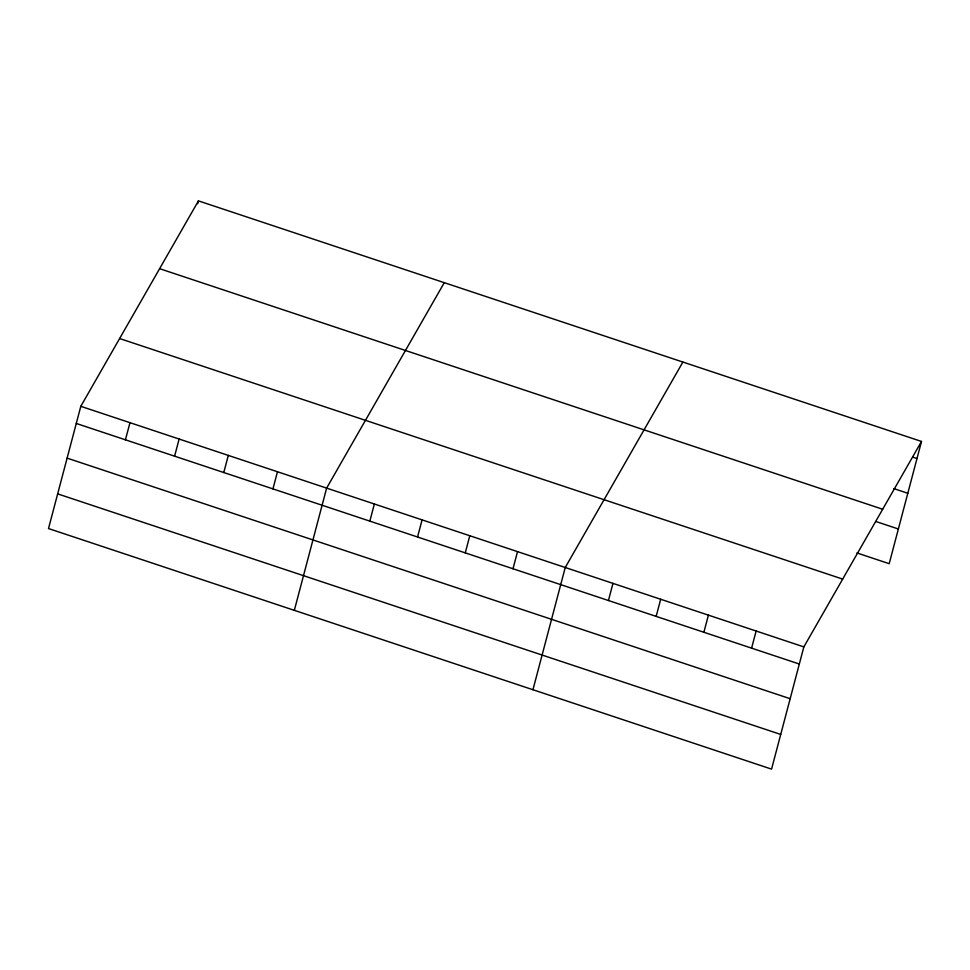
<?xml version="1.0" encoding="UTF-8"?>
<svg xmlns="http://www.w3.org/2000/svg" width="970" height="970" viewBox="0 0 970 970"><rect width="100%" height="100%" fill="white"/><g stroke="black" fill="none" stroke-linecap="round" stroke-linejoin="round"><path stroke-width="1.45" d="M80.801 406.321L48.5 528.553L771.562 769.125L803.851 646.893L921.5 441.447L198.438 200.875L80.801 406.321L803.851 646.893M125.433 439.81L129.968 422.678M197.686 203.724L198.438 200.875M174.6 456.167L179.135 439.046M223.779 472.523L228.302 455.403M272.946 488.892L277.469 471.759M294.334 610.348L326.635 488.116L444.284 282.67M369.837 521.12L374.359 504M417.549 537.004L422.083 519.871M465.273 552.876L469.795 535.755M512.997 568.759L517.519 551.627M532.942 689.743L565.243 567.511L682.892 362.053M608.445 600.515L612.967 583.382M656.156 616.386L660.691 599.266M703.88 632.27L708.403 615.138M751.604 648.142L756.127 631.021M921.5 441.447L889.199 563.679L856.922 552.936M912.77 457.173L916.977 458.567M893.77 488.589L907.811 493.257M159.613 268.678L882.676 509.238M875.91 521.52L898.365 528.989M119.613 338.53L842.675 579.09M76.266 423.453L799.328 664.026M67.112 458.131L790.162 698.703M57.666 493.875L780.717 734.435"/></g></svg>
